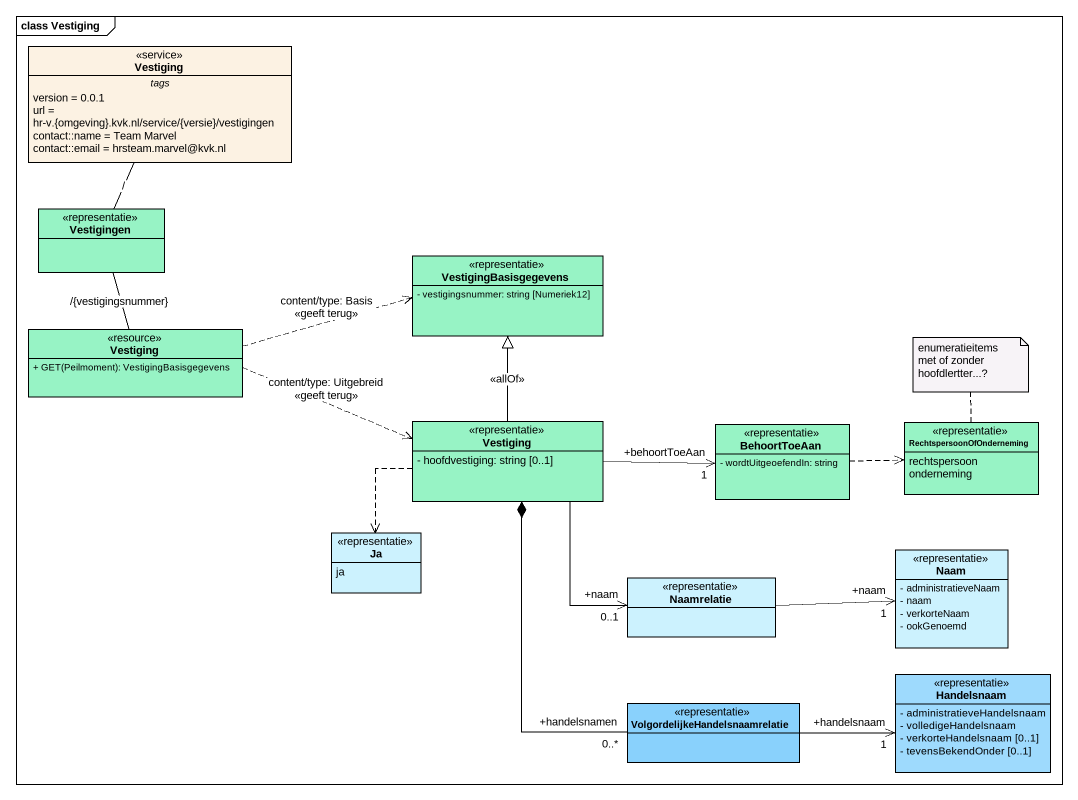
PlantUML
@startuml
mainframe class Vestiging
hide circle
hide empty members
skinparam classAttributeIconSize 0
class Vestiging <<service>> {
  -- tags --
  version = 0.0.1
  url = hr-v.{omgeving}.kvk.nl/service/{versie}/vestigingen
  contact::name = Team Marvel
  contact::email = hrsteam.marvel@kvk.nl
}
class Vestigingen <<representatie>> #97F3C5
class VestigingBasisgegevens <<representatie>> #97F3C5 {
  - vestigingsnummer: string [Numeriek12]
}
class "Vestiging" as Vestiging_2 <<resource>> #97F3C5 {
  + GET(Peilmoment): VestigingBasisgegevens
}
class "Vestiging" as Vestiging_3 <<representatie>> #97F3C5 {
  - hoofdvestiging: string [0..1]
}
class BehoortToeAan <<representatie>> #97F3C5 {
  - wordtUitgeoefendIn: string
}
enum RechtspersoonOfOnderneming <<representatie>> #97F3C5 {
  rechtspersoon
  onderneming
}
enum Ja <<representatie>> #CCF2FE {
  ja
}
class Naam <<representatie>> #CCF2FE {
  - administratieveNaam
  - naam
  - verkorteNaam
  - ookGenoemd
}
class Naamrelatie <<representatie>> #CCF2FE
class "VolgordelijkeHandelsnaamrelatie" as VolgordelijkeHandelsnaamrela <<representatie>> #89D1FC
class Handelsnaam <<representatie>> #9EDAFD {
  - administratieveHandelsnaam
  - volledigeHandelsnaam
  - verkorteHandelsnaam [0..1]
  - tevensBekendOnder [0..1]
}
Vestiging -- Vestigingen : /
Vestigingen -- Vestiging_2 : /{vestigingsnummer}
Vestiging_2 .right.> VestigingBasisgegevens : content/type: Basis\n<<geeft terug>>
Vestiging_2 .right.> Vestiging_3 : content/type: Uitgebreid\n<<geeft terug>>
Vestiging_3 -up-|> VestigingBasisgegevens : <<allOf>>
Vestiging_3 -right-> "+behoortToeAan\n1" BehoortToeAan
Vestiging_3 ..> Ja
Vestiging_3 --> "+naam\n0..1" Naamrelatie
BehoortToeAan .right.> RechtspersoonOfOnderneming
Naamrelatie -right-> "+naam\n1" Naam
VolgordelijkeHandelsnaamrela "+handelsnamen\n0..*" -up-* Vestiging_3
VolgordelijkeHandelsnaamrela -right-> "+handelsnaam\n1" Handelsnaam
note top of RechtspersoonOfOnderneming : enumeratieitems met of zonder hoofdlertter...?
@enduml
